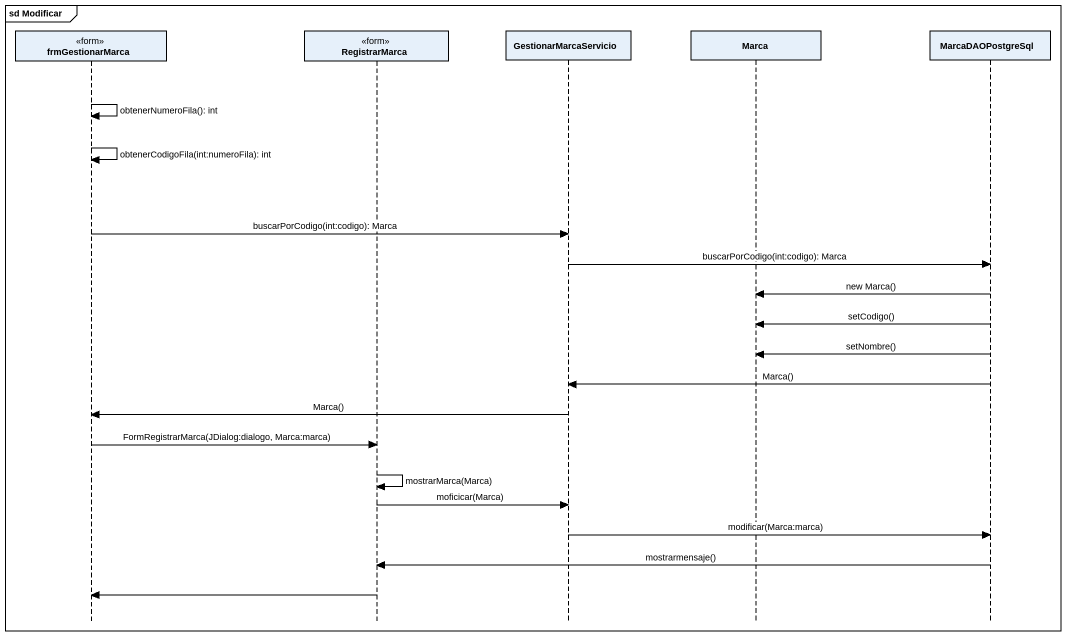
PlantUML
@startuml
mainframe sd Modificar
hide footbox
participant frmGestionarMarca <<form>>
participant RegistrarMarca <<form>>
participant GestionarMarcaServicio
participant Marca
participant MarcaDAOPostgreSql

frmGestionarMarca -> frmGestionarMarca : obtenerNumeroFila(): int
frmGestionarMarca -> frmGestionarMarca : obtenerCodigoFila(int:numeroFila): int
frmGestionarMarca -> GestionarMarcaServicio : buscarPorCodigo(int:codigo): Marca
GestionarMarcaServicio -> MarcaDAOPostgreSql : buscarPorCodigo(int:codigo): Marca
MarcaDAOPostgreSql -> Marca : new Marca()
MarcaDAOPostgreSql -> Marca : setCodigo()
MarcaDAOPostgreSql -> Marca : setNombre()
MarcaDAOPostgreSql -> GestionarMarcaServicio : Marca()
GestionarMarcaServicio -> frmGestionarMarca : Marca()
frmGestionarMarca -> RegistrarMarca : FormRegistrarMarca(JDialog:dialogo, Marca:marca)
RegistrarMarca -> RegistrarMarca : mostrarMarca(Marca)
RegistrarMarca -> GestionarMarcaServicio : moficicar(Marca)
GestionarMarcaServicio -> MarcaDAOPostgreSql : modificar(Marca:marca)
MarcaDAOPostgreSql -> RegistrarMarca : mostrarmensaje()
RegistrarMarca -> frmGestionarMarca
@enduml
